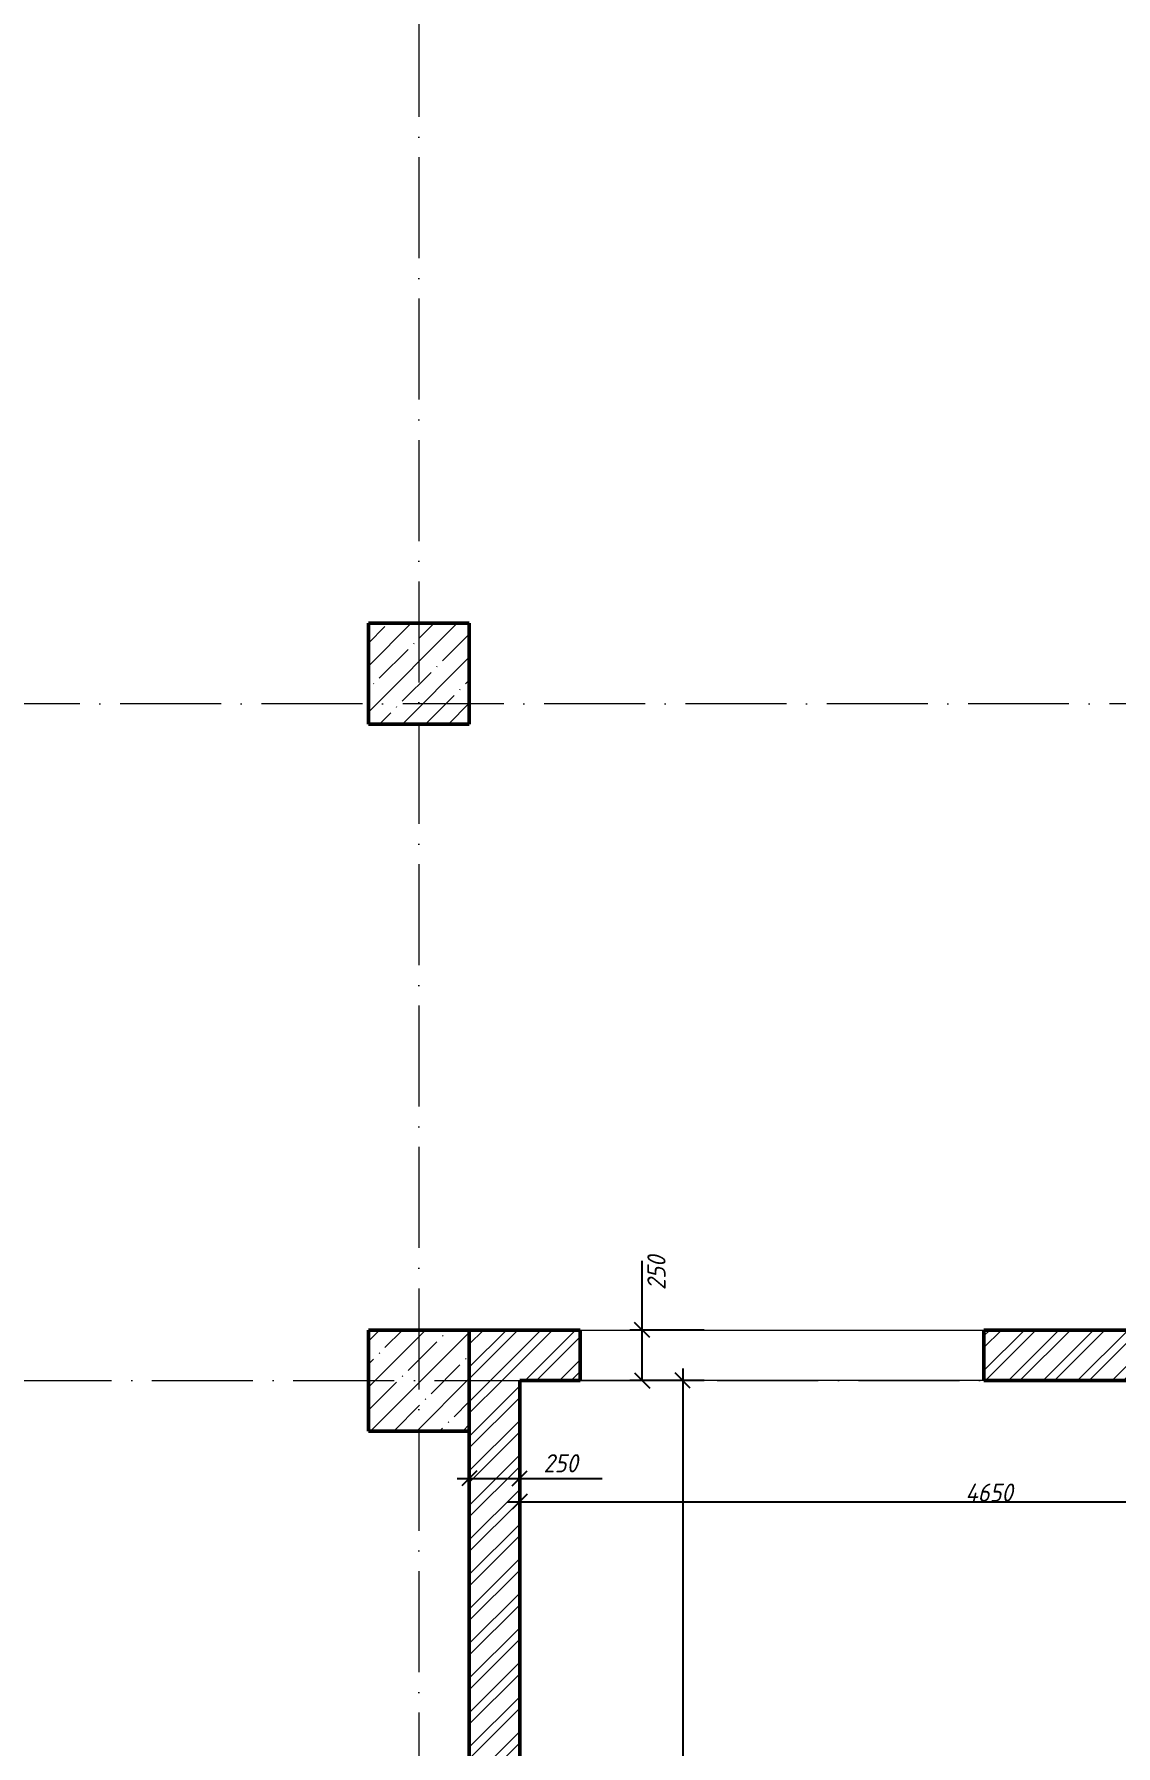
# Model space of a CAD drawing. Header units: millimetres. Extents: x -606178 to 312196, y -19338 to 632709.
# Drawn here: x -524222 to -518864, y 501917 to 510392 of the extents above; entities that cross this region are included whole.
import ezdxf

# ---------------------------------------------------------------- set-up
doc = ezdxf.new("R2010")
doc.units = ezdxf.units.MM
doc.linetypes.add('50_200_ШТРИХ_1Т_ш5_п1_п1_', pattern=[700, 500, -100, 0, -100])
for name, color, linetype, lineweight in [('A-____-____-DIMS', 7, 'Continuous', 9), ('A-WALL-____-MCUT-2', 7, 'Continuous', 50), ('S-COLS-____-MCUT', 7, 'Continuous', 50), ('S-COLS-____-OTLN', 7, 'Continuous', 9), ('S-GRID-____-OTLN-1', 7, '50_200_ШТРИХ_1Т_ш5_п1_п1_', 9)]:
    doc.layers.add(name, color=color, linetype=linetype, lineweight=lineweight)
doc.layers.add('A-WALL-____-OTLN-1', color=7, linetype='Continuous', lineweight=9, true_color=0x800000)
doc.layers.add('A-WALL-____-PATT-2', color=7, linetype='Continuous', lineweight=9, true_color=0x787878)
doc.styles.add('ISOCPEUR_I_7', font='isocpeui.ttf', dxfattribs={"width": 0.9, "height": 90})
doc.dimstyles.new('ISO-1_8_0_9К_СРЕДНИЙ_Кладочные', dxfattribs={"dimscale": 304.8, "dimtxt": 89.638306, "dimasz": 0.246063, "dimexe": 0.19685, "dimexo": 0, "dimgap": 0, "dimtad": 1, "dimdec": 3, "dimrnd": 0.001, "dimdsep": 46, "dimtxsty": 'ISOCPEUR_I_7', "dimblk1": 'OBLIQUE', "dimblk2": 'OBLIQUE', "dimsah": 1, "dimcen": 0.09, "dimdle": 0.19685, "dimazin": 0, "dimtfac": 1, "dimtdec": 4, "dimtix": 1, "dimtmove": 2, "dimatfit": 3, "dimfxl": 1, "dimtvp": 1, "dimtolj": 1, "dimtzin": 0, "dimarcsym": 2})
doc.dimstyles.new('ISO-1_8_0_9К_СРЕДНИЙ_Кладочные_1', dxfattribs={"dimscale": 304.8, "dimtxt": 89.638306, "dimasz": 0.246063, "dimexe": 0.19685, "dimexo": 0, "dimgap": 0, "dimtad": 1, "dimdec": 3, "dimrnd": 0.001, "dimdsep": 46, "dimtxsty": 'ISOCPEUR_I_7', "dimblk1": 'OBLIQUE', "dimblk2": 'OBLIQUE', "dimsah": 1, "dimcen": 0.09, "dimdle": 0.19685, "dimazin": 0, "dimtfac": 1, "dimtdec": 4, "dimtix": 1, "dimtmove": 0, "dimatfit": 3, "dimfxl": 1, "dimtvp": 1, "dimtolj": 1, "dimtzin": 0, "dimarcsym": 2})
pattern_1 = [(45, (-600067.05, 451794.26), (-85.53659, 85.53659), []), (45, (-600010.02, 451794.26), (-85.53659, 85.53659), [])]

# ---------------------------------------------------------------- blocks, each defined once
blk = doc.blocks.new('BSC_Колонна _Прямоугольная - 500х500-V34-АР1_Кладочный план подвала в осях 1-64_Ю-ЯЯ')
at = {"layer": 'S-COLS-____-OTLN'}
h = blk.add_hatch(dxfattribs=at)
h.set_pattern_fill('FP_41', color=256, style=0, pattern_type=2)
h.set_pattern_definition([(45, (-77750, -55431.04), (-114.04925, 114.04925), []), (45, (-77635.95, -55431.04), (-114.04925, 114.04925), [201.613, -40.323, 3.353, -36.97])])
h.paths.add_polyline_path([(-250, -250), (250, -250), (250, 250), (-250, 250)], flags=0)
at = {"layer": 'S-COLS-____-MCUT'}
for p, q in [((250, 250), (-250, 250)), ((-250, 250), (-250, -250)), ((250, -250), (250, 250)), ((-250, -250), (250, -250))]:
    blk.add_line(p, q, dxfattribs=at)
blk = doc.blocks.new('BSC_Колонна _Прямоугольная - 500х500-25978818-АР1_Кладочный план подвала в осях 1-64_Ю-ЯЯ')
at = {"layer": 'S-COLS-____-OTLN'}
h = blk.add_hatch(dxfattribs=at)
h.set_pattern_fill('FP_58', color=256, style=0, pattern_type=2)
h.set_pattern_definition([(45, (-77750, -51931.04), (-114.04925, 114.04925), []), (45, (-77635.95, -51931.04), (-114.04925, 114.04925), [201.613, -40.323, 3.353, -36.97])])
h.paths.add_polyline_path([(-250, -250), (250, -250), (250, 250), (-250, 250)], flags=0)
at = {"layer": 'S-COLS-____-MCUT'}
for p, q in [((250, 250), (-250, 250)), ((-250, 250), (-250, -250)), ((250, -250), (250, 250)), ((-250, -250), (250, -250))]:
    blk.add_line(p, q, dxfattribs=at)
blk = doc.blocks.new('_Oblique')
at = {"color": 0, "linetype": 'ByBlock', "lineweight": -2}
blk.add_line((-0.5, -0.5), (0.5, 0.5), dxfattribs=at)
blk = doc.blocks.new('*D3917')
at = {"layer": 'A-____-____-DIMS', "color": 0, "lineweight": -2, "transparency": 16777216}
for p, q in [((-521210.8, 503975.3), (-521210.8, 504318.3)), ((-521210.8, 503725.3), (-521210.8, 504035.3)), ((-520903.5, 503975.3), (-521270.8, 503975.3)), ((-520903.5, 503725.3), (-521270.8, 503725.3))]:
    blk.add_line(p, q, dxfattribs=at)
at = {"layer": 'Defpoints', "color": 0, "transparency": 16777216}
for p in [(-520903.5, 503975.3), (-521210.8, 503725.3), (-520903.5, 503725.3)]:
    blk.add_point(p, dxfattribs=at)
at = {"layer": 'A-____-____-DIMS', "color": 0, "lineweight": -2, "transparency": 16777216, "xscale": 75, "yscale": 75, "zscale": 75}
for p, rotation in [((-521210.8, 503975.3), 90), ((-521210.8, 503725.3), 270)]:
    blk.add_blockref('_Oblique', p, dxfattribs=dict(at, rotation=rotation))
at = {"layer": 'A-____-____-DIMS', "color": 0, "transparency": 16777216, "insert": (-521184.7, 504173.5), "char_height": 90, "width": 409.578, "attachment_point": 1, "rotation": 90, "line_spacing_factor": 1.149209, "style": 'ISOCPEUR_I_7'}
blk.add_mtext('\\A1;250', dxfattribs=at)
blk = doc.blocks.new('*D3918')
at = {"layer": 'A-____-____-DIMS', "color": 0, "lineweight": -2, "transparency": 16777216}
for p, q in [((-521009.6, 503785.3), (-521009.6, 498165.3)), ((-520903.5, 503725.3), (-521069.6, 503725.3)), ((-522067, 498225.3), (-520949.6, 498225.3))]:
    blk.add_line(p, q, dxfattribs=at)
at = {"layer": 'Defpoints', "color": 0, "transparency": 16777216}
for p in [(-520903.5, 503725.3), (-522067, 498225.3), (-521009.6, 498225.3)]:
    blk.add_point(p, dxfattribs=at)
at = {"layer": 'A-____-____-DIMS', "color": 0, "lineweight": -2, "transparency": 16777216, "xscale": 75, "yscale": 75, "zscale": 75}
for p, rotation in [((-521009.6, 503725.3), 90), ((-521009.6, 498225.3), 270)]:
    blk.add_blockref('_Oblique', p, dxfattribs=dict(at, rotation=rotation))
at = {"layer": 'A-____-____-DIMS', "color": 0, "transparency": 16777216, "insert": (-521054.6, 500975.3), "char_height": 90, "width": 546.104, "attachment_point": 5, "rotation": 90, "style": 'ISOCPEUR_I_7'}
blk.add_mtext('\\A1;5500', dxfattribs=at)
blk = doc.blocks.new('*D3921')
at = {"layer": 'A-____-____-DIMS', "color": 0, "lineweight": -2, "transparency": 16777216}
for p, q in [((-522067, 503475.3), (-522067, 503180.7)), ((-522127, 503240.7), (-521817, 503240.7)), ((-521817, 503231.6), (-521817, 503300.7)), ((-521817, 503240.7), (-521408.6, 503240.7))]:
    blk.add_line(p, q, dxfattribs=at)
at = {"layer": 'Defpoints', "color": 0, "transparency": 16777216}
for p in [(-522067, 503475.3), (-521817, 503240.7), (-521817, 503231.6)]:
    blk.add_point(p, dxfattribs=at)
at = {"layer": 'A-____-____-DIMS', "color": 0, "lineweight": -2, "transparency": 16777216, "xscale": 75, "yscale": 75, "zscale": 75, "rotation": 180}
blk.add_blockref('_Oblique', (-522067, 503240.7), dxfattribs=at)
at = {"layer": 'A-____-____-DIMS', "color": 0, "lineweight": -2, "transparency": 16777216, "xscale": 75, "yscale": 75, "zscale": 75}
blk.add_blockref('_Oblique', (-521817, 503240.7), dxfattribs=at)
at = {"layer": 'A-____-____-DIMS', "color": 0, "transparency": 16777216, "insert": (-521699.5, 503360.7), "char_height": 90, "width": 409.578, "attachment_point": 1, "line_spacing_factor": 1.149209, "style": 'ISOCPEUR_I_7'}
blk.add_mtext('\\A1;250', dxfattribs=at)
blk = doc.blocks.new('*D3922')
at = {"layer": 'A-____-____-DIMS', "color": 0, "lineweight": -2, "transparency": 16777216}
for p, q in [((-517167, 503725.3), (-517167, 503065.5)), ((-521817, 503231.6), (-521817, 503065.5)), ((-521877, 503125.5), (-517107, 503125.5))]:
    blk.add_line(p, q, dxfattribs=at)
at = {"layer": 'Defpoints', "color": 0, "transparency": 16777216}
for p in [(-517167, 503725.3), (-521817, 503231.6), (-517167, 503125.5)]:
    blk.add_point(p, dxfattribs=at)
at = {"layer": 'A-____-____-DIMS', "color": 0, "lineweight": -2, "transparency": 16777216, "xscale": 75, "yscale": 75, "zscale": 75, "rotation": 180}
blk.add_blockref('_Oblique', (-521817, 503125.5), dxfattribs=at)
at = {"layer": 'A-____-____-DIMS', "color": 0, "lineweight": -2, "transparency": 16777216, "xscale": 75, "yscale": 75, "zscale": 75}
blk.add_blockref('_Oblique', (-517167, 503125.5), dxfattribs=at)
at = {"layer": 'A-____-____-DIMS', "color": 0, "transparency": 16777216, "insert": (-519492, 503170.5), "char_height": 90, "width": 562.653, "attachment_point": 5, "style": 'ISOCPEUR_I_7'}
blk.add_mtext('\\A1;4650', dxfattribs=at)

msp = doc.modelspace()

# ---------------------------------------------------------------- hatches: boundary and pattern name
at = {"layer": 'A-WALL-____-PATT-2'}
h = msp.add_hatch(dxfattribs=at)
h.set_pattern_fill('FP_53', color=256, style=0, pattern_type=2)
h.set_pattern_definition(pattern_1)
h.paths.add_polyline_path([(-517167.047, 503725.3011), (-517167.047, 503975.3011), (-519517.047, 503975.3011), (-519517.047, 503725.3011)], flags=0)
h.paths.add_polyline_path([(-522067.047, 503725.3011), (-521517.047, 503725.3011), (-521517.047, 503975.3011), (-522067.047, 503975.3011)], flags=0)
h = msp.add_hatch(dxfattribs=at)
h.set_pattern_fill('FP_53', color=256, style=0, pattern_type=2)
h.set_pattern_definition(pattern_1)
h.paths.add_polyline_path([(-521817.047, 495025.3011), (-521817.047, 503725.3011), (-522067.047, 503725.3011), (-522067.047, 495025.3011)], flags=0)

# ---------------------------------------------------------------- linework, layer by layer
at = {"layer": 'A-WALL-____-MCUT-2'}
for p, q in [((-521517.047, 503975.3011), (-522067.047, 503975.3011)), ((-521517.047, 503725.3011), (-521517.047, 503975.3011)), ((-517167.047, 503975.3011), (-519517.047, 503975.3011)), ((-519517.047, 503975.3011), (-519517.047, 503725.3011)), ((-521817.047, 503725.3011), (-521517.047, 503725.3011)), ((-521817.047, 495025.3011), (-521817.047, 503725.3011)), ((-519517.047, 503725.3011), (-517167.047, 503725.3011)), ((-522067.047, 503475.3011), (-522067.047, 498225.3011))]:
    msp.add_line(p, q, dxfattribs=at)
at = {"layer": 'A-WALL-____-OTLN-1'}
for p, q in [((-521517.047, 503975.3011), (-519517.047, 503975.3011)), ((-519517.047, 503725.3011), (-521517.047, 503725.3011))]:
    msp.add_line(p, q, dxfattribs=at)
at = {"layer": 'S-GRID-____-OTLN-1'}
for p, q in [((-522317.047, 542687.1106), (-522317.047, 491888.6689)), ((-495992.6403, 507075.3011), (-604735.8172, 507075.3011)), ((-532740.2765, 503725.3011), (-495992.6403, 503725.3011))]:
    msp.add_line(p, q, dxfattribs=at)

# ---------------------------------------------------------------- block references
at = {"layer": 'S-COLS-____-OTLN'}
for name, p in [('BSC_Колонна _Прямоугольная - 500х500-V34-АР1_Кладочный план подвала в осях 1-64_Ю-ЯЯ', (-522317.047, 507225.3011)), ('BSC_Колонна _Прямоугольная - 500х500-25978818-АР1_Кладочный план подвала в осях 1-64_Ю-ЯЯ', (-522317.047, 503725.3011))]:
    msp.add_blockref(name, p, dxfattribs=at)

# ---------------------------------------------------------------- dimensions: what is measured, and where the dimension line sits
at = {"layer": 'A-____-____-DIMS'}
dim = msp.add_linear_dim(base=(-521210.7772, 503725.3011), p1=(-520903.5173, 503975.3011), p2=(-520903.5173, 503725.3011), angle=90, dimstyle='ISO-1_8_0_9К_СРЕДНИЙ_Кладочные_1', override={"dimtxt": 400, "dimpost": '<>', "dimfxl": 250}, dxfattribs=at)
dim.commit()
dim.dimension.update_dxf_attribs({"geometry": '*D3917', "text_midpoint": (-521124.7453, 504318.3326), "dimtype": 160, "text_rotation": 90})
dim = msp.add_linear_dim(base=(-521009.5833, 498225.3011), p1=(-520903.5173, 503725.3011), p2=(-522067.047, 498225.3011), angle=90, dimstyle='ISO-1_8_0_9К_СРЕДНИЙ_Кладочные', override={"dimtxt": 400, "dimpost": '<>', "dimfxl": 5621.725829}, dxfattribs=at)
dim.commit()
dim.dimension.update_dxf_attribs({"geometry": '*D3918', "text_midpoint": (-521054.5833, 500975.3011)})
dim = msp.add_linear_dim(base=(-517167.047, 503125.4917), p1=(-521817.047, 503231.5578), p2=(-517167.047, 503725.3011), dimstyle='ISO-1_8_0_9К_СРЕДНИЙ_Кладочные', override={"dimtxt": 400, "dimpost": '<>', "dimfxl": 4676.139702}, dxfattribs=at)
dim.commit()
dim.dimension.update_dxf_attribs({"geometry": '*D3922', "text_midpoint": (-519492.047, 503170.4917)})
dim = msp.add_linear_dim(base=(-521817.047, 503240.6538), p1=(-522067.047, 503475.3011), p2=(-521817.047, 503231.5578), dimstyle='ISO-1_8_0_9К_СРЕДНИЙ_Кладочные_1', override={"dimtxt": 400, "dimpost": '<>', "dimfxl": 349.15731}, dxfattribs=at)
dim.commit()
dim.dimension.update_dxf_attribs({"geometry": '*D3921', "text_midpoint": (-521494.6783, 503240.6538), "dimtype": 160})

doc.saveas('drawing.dxf')
